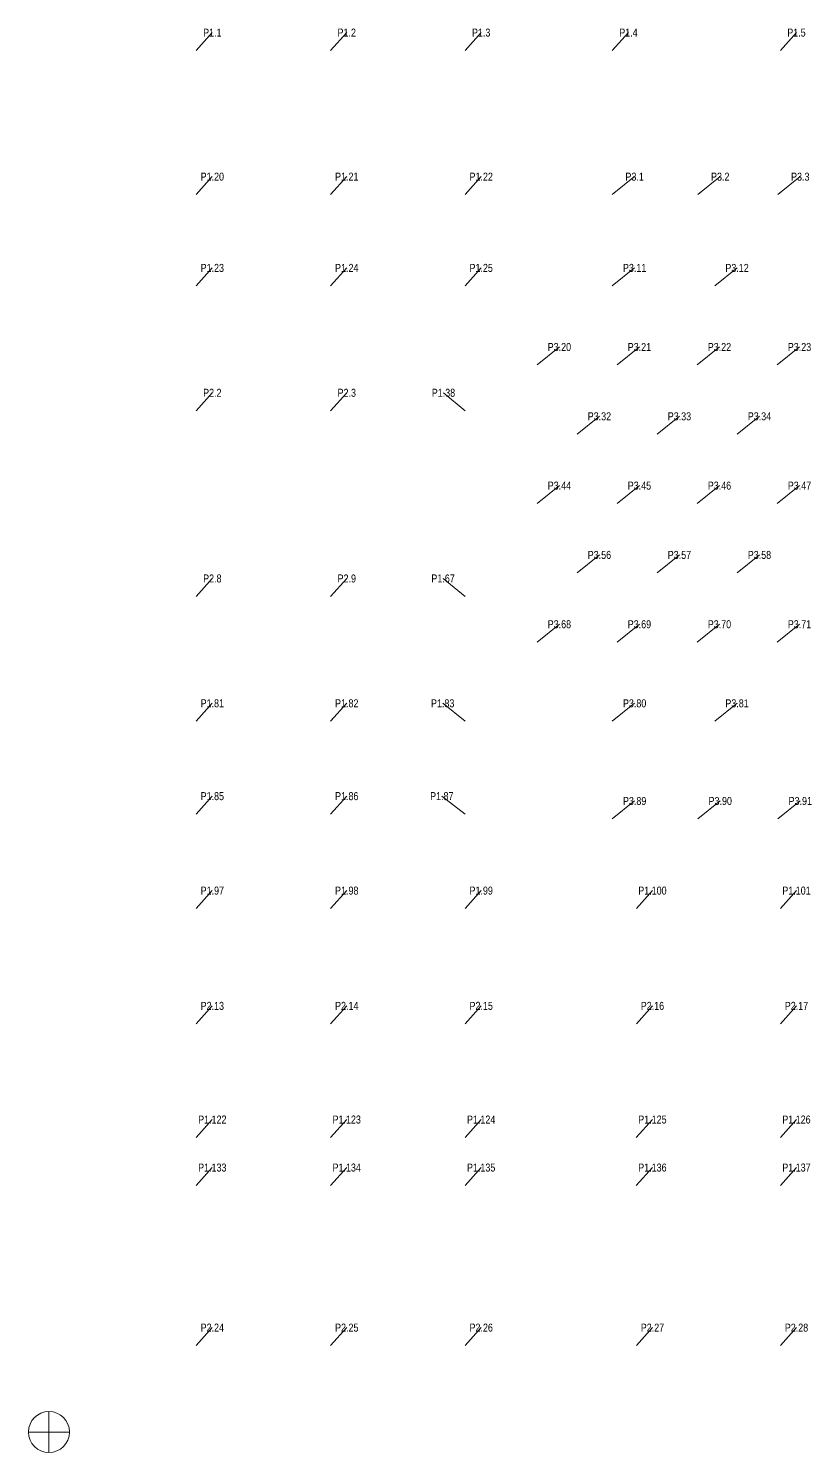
# Model space of a CAD drawing. Header units: millimetres. Extents: x -1281 to 209676, y -1281 to 87681.
# Drawn here: x -1281 to 47646, y -1281 to 87681 of the extents above; entities that cross this region are included whole.
import ezdxf
from ezdxf.enums import TextEntityAlignment as Align

# ---------------------------------------------------------------- set-up
doc = ezdxf.new("R2010")
doc.units = ezdxf.units.MM
doc.layers.get('Defpoints').update_dxf_attribs({"color": 151, "lineweight": 9})
for name, color, linetype, lineweight in [('NDC_S_ANNO', 7, 'Continuous', 20), ('NDC_S_DIM', 1, 'Continuous', 15), ('NDC_S_VN TEXT', 7, 'Continuous', 20)]:
    doc.layers.add(name, color=color, linetype=linetype, lineweight=lineweight)
doc.styles.add('ARIAL', font='arial.ttf', dxfattribs={"width": 0.8})
doc.styles.add('NDC_DIM', font='', dxfattribs={"width": 0.75})
doc.styles.get('NDC_DIM').set_extended_font_data('Dotum')
doc.dimstyles.new('NDC_dim_iso', dxfattribs={"dimtxt": 2.2, "dimasz": 1, "dimexe": 1.5, "dimexo": 2.5, "dimgap": 1, "dimtad": 1, "dimdec": 0, "dimzin": 0, "dimdsep": 46, "dimtxsty": 'NDC_DIM', "dimblk": 'DIMMARK', "dimcen": 0.09, "dimdle": 1.2, "dimclrd": 1, "dimclre": 1, "dimclrt": 3, "dimadec": 0, "dimazin": 0, "dimtfac": 1, "dimtdec": 0, "dimtix": 1, "dimtofl": 0, "dimtmove": 0, "dimatfit": 3, "dimfxl": 6, "dimfxlon": 1, "dimtolj": 1, "dimtzin": 0, "dimarcsym": 0})

# ---------------------------------------------------------------- blocks, each defined once
blk = doc.blocks.new('DIMMARK')
at = {"layer": 'NDC_S_DIM', "color": 1}
blk.add_line((-1.5, 0), (1, 0), dxfattribs=at)
at = {"layer": 'NDC_S_DIM', "color": 2, "const_width": 0.1}
blk.add_lwpolyline([(-0.42, -0.42), (0.42, 0.42)], dxfattribs=at)
blk = doc.blocks.new('*U185')
at = {"layer": 'NDC_S_ANNO', "ltscale": 0.8, "style": 'ARIAL', "width": 0.8}
blk.add_attdef('TEN', text='', height=2.5, dxfattribs=at).set_placement((5.03, 5.62), align=Align.MIDDLE_CENTER)
at = {"layer": 'NDC_S_ANNO', "ltscale": 0.8, "style": 'ARIAL', "width": 0.8, "flags": 1}
blk.add_attdef('CHU_THICH', text='', height=2.5, dxfattribs=at).set_placement((0, 0), align=Align.MIDDLE_CENTER)
at = {"layer": 'Defpoints'}
blk.add_leader([(0, 0), (5.03, 5.62)], dimstyle='NDC_dim_iso', override={"dimgap": 0.625, "dimtad": 0}, dxfattribs=at)
blk = doc.blocks.new('*U187')
at = {"layer": 'NDC_S_ANNO', "ltscale": 0.8, "style": 'ARIAL', "width": 0.8}
blk.add_attdef('TEN', text='', height=2.5, dxfattribs=at).set_placement((6.97, 5.62), align=Align.MIDDLE_CENTER)
at = {"layer": 'NDC_S_ANNO', "ltscale": 0.8, "style": 'ARIAL', "width": 0.8, "flags": 1}
blk.add_attdef('CHU_THICH', text='', height=2.5, dxfattribs=at).set_placement((0, 0), align=Align.MIDDLE_CENTER)
at = {"layer": 'Defpoints'}
blk.add_leader([(0, 0), (6.97, 5.62)], dimstyle='NDC_dim_iso', override={"dimgap": 0.625, "dimtad": 0}, dxfattribs=at)
blk = doc.blocks.new('*U186')
at = {"layer": 'NDC_S_ANNO', "ltscale": 0.8, "style": 'ARIAL', "width": 0.8}
blk.add_attdef('TEN', text='', height=2.5, dxfattribs=at).set_placement((-7, 5.62), align=Align.MIDDLE_CENTER)
at = {"layer": 'NDC_S_ANNO', "ltscale": 0.8, "style": 'ARIAL', "width": 0.8, "flags": 1}
blk.add_attdef('CHU_THICH', text='', height=2.5, dxfattribs=at).set_placement((0, 0), align=Align.MIDDLE_CENTER)
at = {"layer": 'Defpoints'}
blk.add_leader([(0, 0), (-7, 5.62)], dimstyle='NDC_dim_iso', override={"dimgap": 0.625, "dimtad": 0}, dxfattribs=at)
blk = doc.blocks.new('*U188')
at = {"layer": 'NDC_S_ANNO', "ltscale": 0.8, "style": 'ARIAL', "width": 0.8}
blk.add_attdef('TEN', text='', height=2.5, dxfattribs=at).set_placement((-6.75, 5.62), align=Align.MIDDLE_CENTER)
at = {"layer": 'NDC_S_ANNO', "ltscale": 0.8, "style": 'ARIAL', "width": 0.8, "flags": 1}
blk.add_attdef('CHU_THICH', text='', height=2.5, dxfattribs=at).set_placement((0, 0), align=Align.MIDDLE_CENTER)
at = {"layer": 'Defpoints'}
blk.add_leader([(0, 0), (-6.75, 5.62)], dimstyle='NDC_dim_iso', override={"dimgap": 0.625, "dimtad": 0}, dxfattribs=at)
blk = doc.blocks.new('*U189')
at = {"layer": 'NDC_S_ANNO', "ltscale": 0.8, "style": 'ARIAL', "width": 0.8}
blk.add_attdef('TEN', text='', height=2.5, dxfattribs=at).set_placement((-6.88, 5.62), align=Align.MIDDLE_CENTER)
at = {"layer": 'NDC_S_ANNO', "ltscale": 0.8, "style": 'ARIAL', "width": 0.8, "flags": 1}
blk.add_attdef('CHU_THICH', text='', height=2.5, dxfattribs=at).set_placement((0, 0), align=Align.MIDDLE_CENTER)
at = {"layer": 'Defpoints'}
blk.add_leader([(0, 0), (-6.88, 5.62)], dimstyle='NDC_dim_iso', override={"dimgap": 0.625, "dimtad": 0}, dxfattribs=at)
blk = doc.blocks.new('*U192')
at = {"layer": 'NDC_S_ANNO', "ltscale": 0.8, "style": 'ARIAL', "width": 0.8}
blk.add_attdef('TEN', text='', height=2.5, dxfattribs=at).set_placement((-7.28, 5.62), align=Align.MIDDLE_CENTER)
at = {"layer": 'NDC_S_ANNO', "ltscale": 0.8, "style": 'ARIAL', "width": 0.8, "flags": 1}
blk.add_attdef('CHU_THICH', text='', height=2.5, dxfattribs=at).set_placement((0, 0), align=Align.MIDDLE_CENTER)
at = {"layer": 'Defpoints'}
blk.add_leader([(0, 0), (-7.28, 5.62)], dimstyle='NDC_dim_iso', override={"dimgap": 0.625, "dimtad": 0}, dxfattribs=at)

msp = doc.modelspace()

# ---------------------------------------------------------------- linework, layer by layer
at = {"layer": 'Defpoints'}
for p, q in [((0, 1281), (0, -1281)), ((-1281, 0), (1281, 0))]:
    msp.add_line(p, q, dxfattribs=at)
msp.add_circle((0, 0), 1281, dxfattribs=at)

# ---------------------------------------------------------------- block references
at = {"layer": 'NDC_S_VN TEXT', "xscale": 200, "yscale": 200, "zscale": 200}
for name, p, values in [('*U185', (9200, 86300), {'TEN': 'P1.1'}), ('*U185', (17600, 86300), {'TEN': 'P1.2'}), ('*U185', (26000, 86300), {'TEN': 'P1.3'}), ('*U185', (35200, 86300), {'TEN': 'P1.4'}), ('*U185', (45700, 86300), {'TEN': 'P1.5'}), ('*U185', (9200, 77300), {'TEN': 'P1.20'}), ('*U185', (17600, 77300), {'TEN': 'P1.21'}), ('*U185', (26000, 77300), {'TEN': 'P1.22'}), ('*U185', (9200, 71600), {'TEN': 'P1.23'}), ('*U185', (17600, 71600), {'TEN': 'P1.24'}), ('*U185', (26000, 71600), {'TEN': 'P1.25'}), ('*U188', (26000, 63800), {'TEN': 'P1.38'}), ('*U189', (26000, 52200), {'TEN': 'P1.67'}), ('*U185', (9200, 44400), {'TEN': 'P1.81'}), ('*U185', (17600, 44400), {'TEN': 'P1.82'}), ('*U186', (26000, 44400), {'TEN': 'P1.83'}), ('*U185', (9200, 38600), {'TEN': 'P1.85'}), ('*U185', (17600, 38600), {'TEN': 'P1.86'}), ('*U192', (26000, 38600), {'TEN': 'P1.87'}), ('*U185', (9200, 32700), {'TEN': 'P1.97'}), ('*U185', (17600, 32700), {'TEN': 'P1.98'}), ('*U185', (26000, 32700), {'TEN': 'P1.99'}), ('*U185', (36700, 32700), {'TEN': 'P1.100'}), ('*U185', (45700, 32700), {'TEN': 'P1.101'}), ('*U185', (9200, 18398), {'TEN': 'P1.122'}), ('*U185', (17598, 18398), {'TEN': 'P1.123'}), ('*U185', (25998, 18398), {'TEN': 'P1.124'}), ('*U185', (36698, 18398), {'TEN': 'P1.125'}), ('*U185', (45698, 18398), {'TEN': 'P1.126'}), ('*U185', (9198, 15398), {'TEN': 'P1.133'}), ('*U185', (17598, 15398), {'TEN': 'P1.134'}), ('*U185', (25998, 15398), {'TEN': 'P1.135'}), ('*U185', (36698, 15398), {'TEN': 'P1.136'}), ('*U185', (45698, 15398), {'TEN': 'P1.137'})]:
    msp.add_blockref(name, p, dxfattribs=at).add_auto_attribs(values)
at = {"layer": 'NDC_S_VN TEXT'}
ref = msp.add_blockref('*U187', (35200, 77300), dxfattribs=dict(at, xscale=200, yscale=200, zscale=200))
ref.add_attrib('TEN', 'P3.1', dxfattribs={"layer": 'NDC_S_ANNO', "color": 6, "ltscale": 0.8, "height": 500, "style": 'ARIAL', "width": 0.8}).set_placement((36593, 78423), align=Align.MIDDLE_CENTER)
ref = msp.add_blockref('*U187', (40550, 77300), dxfattribs=dict(at, xscale=200, yscale=200, zscale=200))
ref.add_attrib('TEN', 'P3.2', dxfattribs={"layer": 'NDC_S_ANNO', "color": 6, "ltscale": 0.8, "height": 500, "style": 'ARIAL', "width": 0.8}).set_placement((41943, 78423), align=Align.MIDDLE_CENTER)
ref = msp.add_blockref('*U187', (45550, 77300), dxfattribs=dict(at, xscale=200, yscale=200, zscale=200))
ref.add_attrib('TEN', 'P3.3', dxfattribs={"layer": 'NDC_S_ANNO', "color": 6, "ltscale": 0.8, "height": 500, "style": 'ARIAL', "width": 0.8}).set_placement((46943, 78423), align=Align.MIDDLE_CENTER)
ref = msp.add_blockref('*U187', (35200, 71600), dxfattribs=dict(at, xscale=200, yscale=200, zscale=200))
ref.add_attrib('TEN', 'P3.11', dxfattribs={"layer": 'NDC_S_ANNO', "color": 6, "ltscale": 0.8, "height": 500, "style": 'ARIAL', "width": 0.8}).set_placement((36593, 72723), align=Align.MIDDLE_CENTER)
ref = msp.add_blockref('*U187', (41600, 71600), dxfattribs=dict(at, xscale=200, yscale=200, zscale=200))
ref.add_attrib('TEN', 'P3.12', dxfattribs={"layer": 'NDC_S_ANNO', "color": 6, "ltscale": 0.8, "height": 500, "style": 'ARIAL', "width": 0.8}).set_placement((42993, 72723), align=Align.MIDDLE_CENTER)
ref = msp.add_blockref('*U187', (30500, 66660), dxfattribs=dict(at, xscale=200, yscale=200, zscale=200))
ref.add_attrib('TEN', 'P3.20', dxfattribs={"layer": 'NDC_S_ANNO', "color": 6, "ltscale": 0.8, "height": 500, "style": 'ARIAL', "width": 0.8}).set_placement((31893, 67783), align=Align.MIDDLE_CENTER)
ref = msp.add_blockref('*U187', (35500, 66660), dxfattribs=dict(at, xscale=200, yscale=200, zscale=200))
ref.add_attrib('TEN', 'P3.21', dxfattribs={"layer": 'NDC_S_ANNO', "color": 6, "ltscale": 0.8, "height": 500, "style": 'ARIAL', "width": 0.8}).set_placement((36893, 67783), align=Align.MIDDLE_CENTER)
ref = msp.add_blockref('*U187', (40500, 66660), dxfattribs=dict(at, xscale=200, yscale=200, zscale=200))
ref.add_attrib('TEN', 'P3.22', dxfattribs={"layer": 'NDC_S_ANNO', "color": 6, "ltscale": 0.8, "height": 500, "style": 'ARIAL', "width": 0.8}).set_placement((41893, 67783), align=Align.MIDDLE_CENTER)
ref = msp.add_blockref('*U187', (45500, 66660), dxfattribs=dict(at, xscale=200, yscale=200, zscale=200))
ref.add_attrib('TEN', 'P3.23', dxfattribs={"layer": 'NDC_S_ANNO', "color": 6, "ltscale": 0.8, "height": 500, "style": 'ARIAL', "width": 0.8}).set_placement((46893, 67783), align=Align.MIDDLE_CENTER)
ref = msp.add_blockref('*U185', (9200, 63800), dxfattribs=dict(at, xscale=200, yscale=200, zscale=200))
ref.add_attrib('TEN', 'P2.2', dxfattribs={"layer": 'NDC_S_ANNO', "color": 3, "ltscale": 0.8, "height": 500, "style": 'ARIAL', "width": 0.8}).set_placement((10207, 64923), align=Align.MIDDLE_CENTER)
ref = msp.add_blockref('*U185', (17600, 63800), dxfattribs=dict(at, xscale=200, yscale=200, zscale=200))
ref.add_attrib('TEN', 'P2.3', dxfattribs={"layer": 'NDC_S_ANNO', "color": 3, "ltscale": 0.8, "height": 500, "style": 'ARIAL', "width": 0.8}).set_placement((18607, 64923), align=Align.MIDDLE_CENTER)
ref = msp.add_blockref('*U187', (33000, 62330), dxfattribs=dict(at, xscale=200, yscale=200, zscale=200))
ref.add_attrib('TEN', 'P3.32', dxfattribs={"layer": 'NDC_S_ANNO', "color": 6, "ltscale": 0.8, "height": 500, "style": 'ARIAL', "width": 0.8}).set_placement((34393, 63453), align=Align.MIDDLE_CENTER)
ref = msp.add_blockref('*U187', (38000, 62330), dxfattribs=dict(at, xscale=200, yscale=200, zscale=200))
ref.add_attrib('TEN', 'P3.33', dxfattribs={"layer": 'NDC_S_ANNO', "color": 6, "ltscale": 0.8, "height": 500, "style": 'ARIAL', "width": 0.8}).set_placement((39393, 63453), align=Align.MIDDLE_CENTER)
ref = msp.add_blockref('*U187', (43000, 62330), dxfattribs=dict(at, xscale=200, yscale=200, zscale=200))
ref.add_attrib('TEN', 'P3.34', dxfattribs={"layer": 'NDC_S_ANNO', "color": 6, "ltscale": 0.8, "height": 500, "style": 'ARIAL', "width": 0.8}).set_placement((44393, 63453), align=Align.MIDDLE_CENTER)
ref = msp.add_blockref('*U187', (30500, 58000), dxfattribs=dict(at, xscale=200, yscale=200, zscale=200))
ref.add_attrib('TEN', 'P3.44', dxfattribs={"layer": 'NDC_S_ANNO', "color": 6, "ltscale": 0.8, "height": 500, "style": 'ARIAL', "width": 0.8}).set_placement((31893, 59123), align=Align.MIDDLE_CENTER)
ref = msp.add_blockref('*U187', (35500, 58000), dxfattribs=dict(at, xscale=200, yscale=200, zscale=200))
ref.add_attrib('TEN', 'P3.45', dxfattribs={"layer": 'NDC_S_ANNO', "color": 6, "ltscale": 0.8, "height": 500, "style": 'ARIAL', "width": 0.8}).set_placement((36893, 59123), align=Align.MIDDLE_CENTER)
ref = msp.add_blockref('*U187', (40500, 58000), dxfattribs=dict(at, xscale=200, yscale=200, zscale=200))
ref.add_attrib('TEN', 'P3.46', dxfattribs={"layer": 'NDC_S_ANNO', "color": 6, "ltscale": 0.8, "height": 500, "style": 'ARIAL', "width": 0.8}).set_placement((41893, 59123), align=Align.MIDDLE_CENTER)
ref = msp.add_blockref('*U187', (45500, 58000), dxfattribs=dict(at, xscale=200, yscale=200, zscale=200))
ref.add_attrib('TEN', 'P3.47', dxfattribs={"layer": 'NDC_S_ANNO', "color": 6, "ltscale": 0.8, "height": 500, "style": 'ARIAL', "width": 0.8}).set_placement((46893, 59123), align=Align.MIDDLE_CENTER)
ref = msp.add_blockref('*U187', (33000, 53670), dxfattribs=dict(at, xscale=200, yscale=200, zscale=200))
ref.add_attrib('TEN', 'P3.56', dxfattribs={"layer": 'NDC_S_ANNO', "color": 6, "ltscale": 0.8, "height": 500, "style": 'ARIAL', "width": 0.8}).set_placement((34393, 54793), align=Align.MIDDLE_CENTER)
ref = msp.add_blockref('*U187', (38000, 53670), dxfattribs=dict(at, xscale=200, yscale=200, zscale=200))
ref.add_attrib('TEN', 'P3.57', dxfattribs={"layer": 'NDC_S_ANNO', "color": 6, "ltscale": 0.8, "height": 500, "style": 'ARIAL', "width": 0.8}).set_placement((39393, 54793), align=Align.MIDDLE_CENTER)
ref = msp.add_blockref('*U187', (43000, 53670), dxfattribs=dict(at, xscale=200, yscale=200, zscale=200))
ref.add_attrib('TEN', 'P3.58', dxfattribs={"layer": 'NDC_S_ANNO', "color": 6, "ltscale": 0.8, "height": 500, "style": 'ARIAL', "width": 0.8}).set_placement((44393, 54793), align=Align.MIDDLE_CENTER)
ref = msp.add_blockref('*U185', (9200, 52200), dxfattribs=dict(at, xscale=200, yscale=200, zscale=200))
ref.add_attrib('TEN', 'P2.8', dxfattribs={"layer": 'NDC_S_ANNO', "color": 3, "ltscale": 0.8, "height": 500, "style": 'ARIAL', "width": 0.8}).set_placement((10207, 53323), align=Align.MIDDLE_CENTER)
ref = msp.add_blockref('*U185', (17600, 52200), dxfattribs=dict(at, xscale=200, yscale=200, zscale=200))
ref.add_attrib('TEN', 'P2.9', dxfattribs={"layer": 'NDC_S_ANNO', "color": 3, "ltscale": 0.8, "height": 500, "style": 'ARIAL', "width": 0.8}).set_placement((18607, 53323), align=Align.MIDDLE_CENTER)
ref = msp.add_blockref('*U187', (30500, 49340), dxfattribs=dict(at, xscale=200, yscale=200, zscale=200))
ref.add_attrib('TEN', 'P3.68', dxfattribs={"layer": 'NDC_S_ANNO', "color": 6, "ltscale": 0.8, "height": 500, "style": 'ARIAL', "width": 0.8}).set_placement((31893, 50463), align=Align.MIDDLE_CENTER)
ref = msp.add_blockref('*U187', (35500, 49340), dxfattribs=dict(at, xscale=200, yscale=200, zscale=200))
ref.add_attrib('TEN', 'P3.69', dxfattribs={"layer": 'NDC_S_ANNO', "color": 6, "ltscale": 0.8, "height": 500, "style": 'ARIAL', "width": 0.8}).set_placement((36893, 50463), align=Align.MIDDLE_CENTER)
ref = msp.add_blockref('*U187', (40500, 49340), dxfattribs=dict(at, xscale=200, yscale=200, zscale=200))
ref.add_attrib('TEN', 'P3.70', dxfattribs={"layer": 'NDC_S_ANNO', "color": 6, "ltscale": 0.8, "height": 500, "style": 'ARIAL', "width": 0.8}).set_placement((41893, 50463), align=Align.MIDDLE_CENTER)
ref = msp.add_blockref('*U187', (45500, 49340), dxfattribs=dict(at, xscale=200, yscale=200, zscale=200))
ref.add_attrib('TEN', 'P3.71', dxfattribs={"layer": 'NDC_S_ANNO', "color": 6, "ltscale": 0.8, "height": 500, "style": 'ARIAL', "width": 0.8}).set_placement((46893, 50463), align=Align.MIDDLE_CENTER)
ref = msp.add_blockref('*U187', (35200, 44400), dxfattribs=dict(at, xscale=200, yscale=200, zscale=200))
ref.add_attrib('TEN', 'P3.80', dxfattribs={"layer": 'NDC_S_ANNO', "color": 6, "ltscale": 0.8, "height": 500, "style": 'ARIAL', "width": 0.8}).set_placement((36593, 45523), align=Align.MIDDLE_CENTER)
ref = msp.add_blockref('*U187', (41600, 44400), dxfattribs=dict(at, xscale=200, yscale=200, zscale=200))
ref.add_attrib('TEN', 'P3.81', dxfattribs={"layer": 'NDC_S_ANNO', "color": 6, "ltscale": 0.8, "height": 500, "style": 'ARIAL', "width": 0.8}).set_placement((42993, 45523), align=Align.MIDDLE_CENTER)
ref = msp.add_blockref('*U187', (35200, 38300), dxfattribs=dict(at, xscale=200, yscale=200, zscale=200))
ref.add_attrib('TEN', 'P3.89', dxfattribs={"layer": 'NDC_S_ANNO', "color": 6, "ltscale": 0.8, "height": 500, "style": 'ARIAL', "width": 0.8}).set_placement((36593, 39423), align=Align.MIDDLE_CENTER)
ref = msp.add_blockref('*U187', (40550, 38300), dxfattribs=dict(at, xscale=200, yscale=200, zscale=200))
ref.add_attrib('TEN', 'P3.90', dxfattribs={"layer": 'NDC_S_ANNO', "color": 6, "ltscale": 0.8, "height": 500, "style": 'ARIAL', "width": 0.8}).set_placement((41943, 39423), align=Align.MIDDLE_CENTER)
ref = msp.add_blockref('*U187', (45550, 38300), dxfattribs=dict(at, xscale=200, yscale=200, zscale=200))
ref.add_attrib('TEN', 'P3.91', dxfattribs={"layer": 'NDC_S_ANNO', "color": 6, "ltscale": 0.8, "height": 500, "style": 'ARIAL', "width": 0.8}).set_placement((46943, 39423), align=Align.MIDDLE_CENTER)
ref = msp.add_blockref('*U185', (9200, 25500), dxfattribs=dict(at, xscale=200, yscale=200, zscale=200))
ref.add_attrib('TEN', 'P2.13', dxfattribs={"layer": 'NDC_S_ANNO', "color": 3, "ltscale": 0.8, "height": 500, "style": 'ARIAL', "width": 0.8}).set_placement((10207, 26623), align=Align.MIDDLE_CENTER)
ref = msp.add_blockref('*U185', (17600, 25500), dxfattribs=dict(at, xscale=200, yscale=200, zscale=200))
ref.add_attrib('TEN', 'P2.14', dxfattribs={"layer": 'NDC_S_ANNO', "color": 3, "ltscale": 0.8, "height": 500, "style": 'ARIAL', "width": 0.8}).set_placement((18607, 26623), align=Align.MIDDLE_CENTER)
ref = msp.add_blockref('*U185', (26000, 25500), dxfattribs=dict(at, xscale=200, yscale=200, zscale=200))
ref.add_attrib('TEN', 'P2.15', dxfattribs={"layer": 'NDC_S_ANNO', "color": 3, "ltscale": 0.8, "height": 500, "style": 'ARIAL', "width": 0.8}).set_placement((27007, 26623), align=Align.MIDDLE_CENTER)
ref = msp.add_blockref('*U185', (36700, 25500), dxfattribs=dict(at, xscale=200, yscale=200, zscale=200))
ref.add_attrib('TEN', 'P2.16', dxfattribs={"layer": 'NDC_S_ANNO', "color": 3, "ltscale": 0.8, "height": 500, "style": 'ARIAL', "width": 0.8}).set_placement((37707, 26623), align=Align.MIDDLE_CENTER)
ref = msp.add_blockref('*U185', (45700, 25500), dxfattribs=dict(at, xscale=200, yscale=200, zscale=200))
ref.add_attrib('TEN', 'P2.17', dxfattribs={"layer": 'NDC_S_ANNO', "color": 3, "ltscale": 0.8, "height": 500, "style": 'ARIAL', "width": 0.8}).set_placement((46707, 26623), align=Align.MIDDLE_CENTER)
ref = msp.add_blockref('*U185', (9200, 5400), dxfattribs=dict(at, xscale=200, yscale=200, zscale=200))
ref.add_attrib('TEN', 'P2.24', dxfattribs={"layer": 'NDC_S_ANNO', "color": 3, "ltscale": 0.8, "height": 500, "style": 'ARIAL', "width": 0.8}).set_placement((10207, 6523), align=Align.MIDDLE_CENTER)
ref = msp.add_blockref('*U185', (17600, 5400), dxfattribs=dict(at, xscale=200, yscale=200, zscale=200))
ref.add_attrib('TEN', 'P2.25', dxfattribs={"layer": 'NDC_S_ANNO', "color": 3, "ltscale": 0.8, "height": 500, "style": 'ARIAL', "width": 0.8}).set_placement((18607, 6523), align=Align.MIDDLE_CENTER)
ref = msp.add_blockref('*U185', (26000, 5400), dxfattribs=dict(at, xscale=200, yscale=200, zscale=200))
ref.add_attrib('TEN', 'P2.26', dxfattribs={"layer": 'NDC_S_ANNO', "color": 3, "ltscale": 0.8, "height": 500, "style": 'ARIAL', "width": 0.8}).set_placement((27007, 6523), align=Align.MIDDLE_CENTER)
ref = msp.add_blockref('*U185', (36700, 5400), dxfattribs=dict(at, xscale=200, yscale=200, zscale=200))
ref.add_attrib('TEN', 'P2.27', dxfattribs={"layer": 'NDC_S_ANNO', "color": 3, "ltscale": 0.8, "height": 500, "style": 'ARIAL', "width": 0.8}).set_placement((37707, 6523), align=Align.MIDDLE_CENTER)
ref = msp.add_blockref('*U185', (45700, 5400), dxfattribs=dict(at, xscale=200, yscale=200, zscale=200))
ref.add_attrib('TEN', 'P2.28', dxfattribs={"layer": 'NDC_S_ANNO', "color": 3, "ltscale": 0.8, "height": 500, "style": 'ARIAL', "width": 0.8}).set_placement((46707, 6523), align=Align.MIDDLE_CENTER)

doc.saveas('drawing.dxf')
